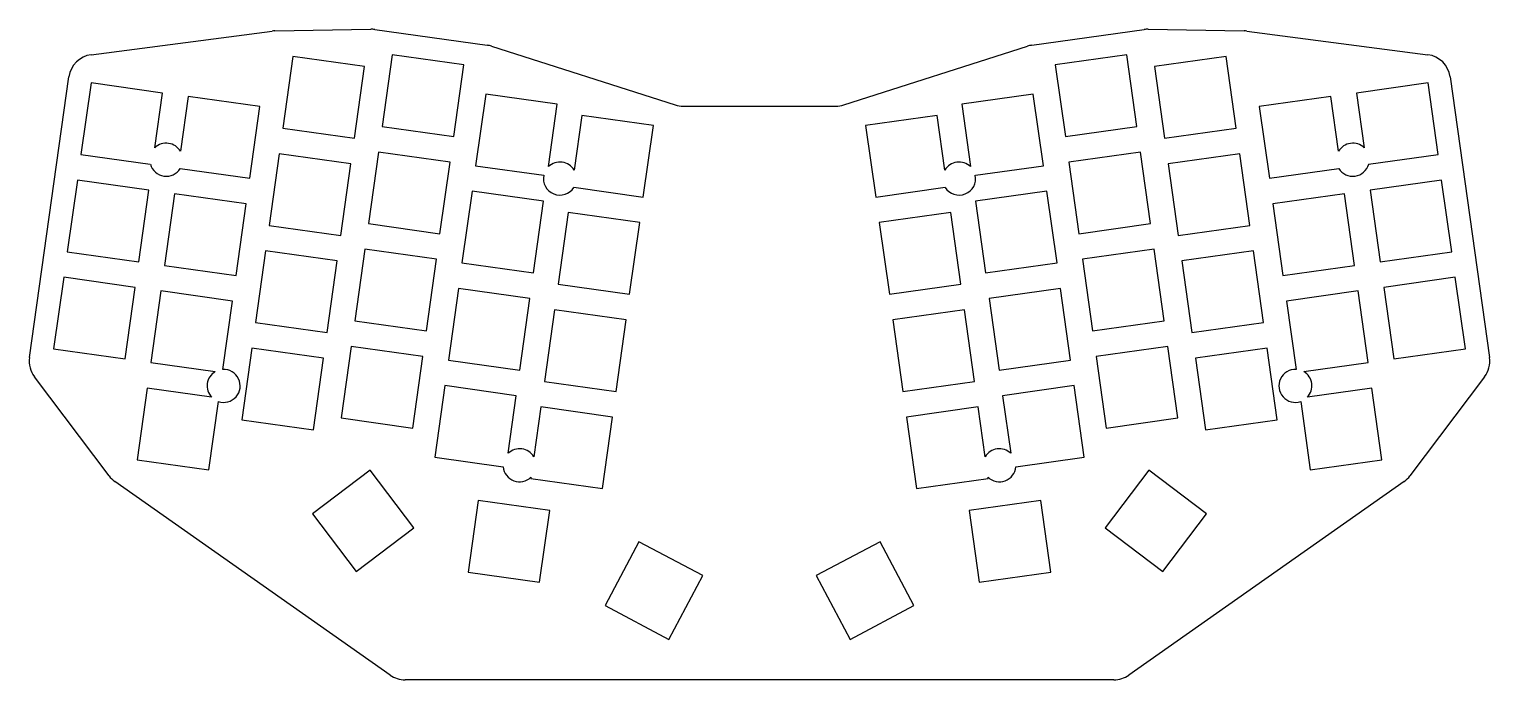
# Model space of a CAD drawing. Header units: millimetres. Extents: x 71 to 354, y -194 to -68.
import ezdxf

# ---------------------------------------------------------------- set-up
doc = ezdxf.new("R2010")
doc.units = ezdxf.units.MM

msp = doc.modelspace()

# ---------------------------------------------------------------- linework, layer by layer
for p, q in [((82.94, -72.84), (117.98, -68.26)), ((118.54, -68.22), (137.1, -67.9)), ((137.88, -67.95), (159.65, -71.01)), ((265.11, -71.01), (286.88, -67.95)), ((287.66, -67.9), (306.22, -68.22)), ((306.78, -68.26), (341.82, -72.84)), ((122, -73.19), (120.05, -87.06)), ((135.86, -75.14), (122, -73.19)), ((141.23, -72.87), (139.29, -86.73)), ((155.1, -74.81), (141.23, -72.87)), ((160.47, -71.2), (196.05, -82.56)), ((228.71, -82.56), (264.29, -71.2)), ((283.52, -72.87), (269.66, -74.81)), ((285.47, -86.73), (283.52, -72.87)), ((302.76, -73.19), (288.89, -75.14)), ((304.7, -87.06), (302.76, -73.19)), ((133.92, -89), (135.86, -75.14)), ((153.15, -88.68), (155.1, -74.81)), ((269.66, -74.81), (271.61, -88.68)), ((288.89, -75.14), (290.84, -89)), ((70.99, -131.49), (78.64, -77.1)), ((82.91, -78.3), (80.96, -92.16)), ((96.77, -80.25), (82.91, -78.3)), ((341.85, -78.3), (327.98, -80.25)), ((343.8, -92.16), (341.85, -78.3)), ((346.12, -77.1), (353.77, -131.49)), ((95.28, -90.85), (96.77, -80.25)), ((101.72, -80.95), (100.24, -91.54)), ((115.59, -82.89), (101.72, -80.95)), ((159.35, -80.46), (157.4, -94.32)), ((173.22, -82.41), (159.35, -80.46)), ((265.4, -80.46), (251.54, -82.41)), ((267.35, -94.32), (265.4, -80.46)), ((323.03, -80.95), (309.17, -82.89)), ((324.52, -91.54), (323.03, -80.95)), ((327.98, -80.25), (329.47, -90.85)), ((113.64, -96.76), (115.59, -82.89)), ((171.52, -94.49), (173.22, -82.41)), ((177.96, -84.59), (176.47, -95.19)), ((191.82, -86.54), (177.96, -84.59)), ((197.57, -82.79), (227.19, -82.79)), ((246.8, -84.59), (232.93, -86.54)), ((248.29, -95.19), (246.8, -84.59)), ((251.54, -82.41), (253.24, -94.49)), ((309.17, -82.89), (311.12, -96.76)), ((120.05, -87.06), (133.92, -89)), ((139.29, -86.73), (153.15, -88.68)), ((189.87, -100.4), (191.82, -86.54)), ((232.93, -86.54), (234.88, -100.4)), ((271.61, -88.68), (285.47, -86.73)), ((290.84, -89), (304.7, -87.06)), ((80.96, -92.16), (94.4, -94.05)), ((119.36, -92.01), (117.41, -105.87)), ((133.22, -93.96), (119.36, -92.01)), ((138.59, -91.68), (136.64, -105.54)), ((152.45, -93.63), (138.59, -91.68)), ((286.17, -91.68), (272.3, -93.63)), ((288.12, -105.54), (286.17, -91.68)), ((305.4, -92.01), (291.54, -93.96)), ((307.35, -105.87), (305.4, -92.01)), ((330.35, -94.05), (343.8, -92.16)), ((100.2, -94.87), (113.64, -96.76)), ((131.27, -107.82), (133.22, -93.96)), ((150.5, -107.49), (152.45, -93.63)), ((157.4, -94.32), (170.58, -96.18)), ((254.18, -96.18), (267.35, -94.32)), ((272.3, -93.63), (274.25, -107.49)), ((291.54, -93.96), (293.48, -107.82)), ((311.12, -96.76), (324.56, -94.87)), ((80.27, -97.12), (78.32, -110.98)), ((94.13, -99.06), (80.27, -97.12)), ((176.43, -98.51), (189.87, -100.4)), ((234.88, -100.4), (248.33, -98.51)), ((344.49, -97.12), (330.63, -99.06)), ((346.44, -110.98), (344.49, -97.12)), ((92.18, -112.93), (94.13, -99.06)), ((99.08, -99.76), (97.13, -113.62)), ((112.94, -101.71), (99.08, -99.76)), ((111, -115.57), (112.94, -101.71)), ((156.71, -99.28), (154.76, -113.14)), ((170.57, -101.22), (156.71, -99.28)), ((168.62, -115.09), (170.57, -101.22)), ((268.05, -99.28), (254.18, -101.22)), ((254.18, -101.22), (256.13, -115.09)), ((270, -113.14), (268.05, -99.28)), ((325.68, -99.76), (311.81, -101.71)), ((311.81, -101.71), (313.76, -115.57)), ((327.62, -113.62), (325.68, -99.76)), ((330.63, -99.06), (332.58, -112.93)), ((175.31, -103.41), (173.37, -117.27)), ((189.18, -105.35), (175.31, -103.41)), ((249.44, -103.41), (235.58, -105.35)), ((251.39, -117.27), (249.44, -103.41)), ((117.41, -105.87), (131.27, -107.82)), ((136.64, -105.54), (150.5, -107.49)), ((187.23, -119.22), (189.18, -105.35)), ((235.58, -105.35), (237.53, -119.22)), ((274.25, -107.49), (288.12, -105.54)), ((293.48, -107.82), (307.35, -105.87)), ((78.32, -110.98), (92.18, -112.93)), ((116.71, -110.82), (114.76, -124.69)), ((130.58, -112.77), (116.71, -110.82)), ((128.63, -126.63), (130.58, -112.77)), ((135.95, -110.5), (134, -124.36)), ((149.81, -112.44), (135.95, -110.5)), ((147.86, -126.31), (149.81, -112.44)), ((154.76, -113.14), (168.62, -115.09)), ((256.13, -115.09), (270, -113.14)), ((288.81, -110.5), (274.95, -112.44)), ((274.95, -112.44), (276.9, -126.31)), ((290.76, -124.36), (288.81, -110.5)), ((308.04, -110.82), (294.18, -112.77)), ((294.18, -112.77), (296.13, -126.63)), ((309.99, -124.69), (308.04, -110.82)), ((332.58, -112.93), (346.44, -110.98)), ((77.62, -115.93), (75.67, -129.79)), ((91.48, -117.88), (77.62, -115.93)), ((97.13, -113.62), (111, -115.57)), ((313.76, -115.57), (327.62, -113.62)), ((347.14, -115.93), (333.27, -117.88)), ((349.08, -129.79), (347.14, -115.93)), ((89.54, -131.74), (91.48, -117.88)), ((96.44, -118.58), (94.49, -132.44)), ((110.3, -120.52), (96.44, -118.58)), ((154.06, -118.09), (152.12, -131.95)), ((167.93, -120.04), (154.06, -118.09)), ((173.37, -117.27), (187.23, -119.22)), ((237.53, -119.22), (251.39, -117.27)), ((270.69, -118.09), (256.83, -120.04)), ((272.64, -131.95), (270.69, -118.09)), ((328.32, -118.58), (314.46, -120.52)), ((330.27, -132.44), (328.32, -118.58)), ((333.27, -117.88), (335.22, -131.74)), ((108.44, -133.75), (110.3, -120.52)), ((165.98, -133.9), (167.93, -120.04)), ((256.83, -120.04), (258.78, -133.9)), ((314.46, -120.52), (316.32, -133.75)), ((134, -124.36), (147.86, -126.31)), ((172.67, -122.22), (170.72, -136.08)), ((186.53, -124.17), (172.67, -122.22)), ((184.59, -138.03), (186.53, -124.17)), ((252.09, -122.22), (238.22, -124.17)), ((238.22, -124.17), (240.17, -138.03)), ((254.03, -136.08), (252.09, -122.22)), ((276.9, -126.31), (290.76, -124.36)), ((114.76, -124.69), (128.63, -126.63)), ((296.13, -126.63), (309.99, -124.69)), ((75.67, -129.79), (89.54, -131.74)), ((114.07, -129.64), (112.12, -143.5)), ((127.93, -131.59), (114.07, -129.64)), ((133.3, -129.31), (131.35, -143.17)), ((147.16, -131.26), (133.3, -129.31)), ((291.46, -129.31), (277.59, -131.26)), ((293.4, -143.17), (291.46, -129.31)), ((310.69, -129.64), (296.82, -131.59)), ((312.64, -143.5), (310.69, -129.64)), ((335.22, -131.74), (349.08, -129.79)), ((94.49, -132.44), (106.97, -134.19)), ((125.98, -145.45), (127.93, -131.59)), ((145.22, -145.12), (147.16, -131.26)), ((152.12, -131.95), (165.98, -133.9)), ((258.78, -133.9), (272.64, -131.95)), ((277.59, -131.26), (279.54, -145.12)), ((296.82, -131.59), (298.77, -145.45)), ((317.79, -134.19), (330.27, -132.44)), ((86.4, -154.37), (71.95, -135.19)), ((352.81, -135.19), (338.36, -154.37)), ((93.79, -137.39), (91.84, -151.25)), ((106.27, -139.14), (93.79, -137.39)), ((151.42, -136.91), (149.47, -150.77)), ((165.28, -138.85), (151.42, -136.91)), ((170.72, -136.08), (184.59, -138.03)), ((240.17, -138.03), (254.03, -136.08)), ((273.34, -136.91), (259.47, -138.85)), ((275.28, -150.77), (273.34, -136.91)), ((330.96, -137.39), (318.48, -139.14)), ((332.91, -151.25), (330.96, -137.39)), ((105.71, -153.2), (107.57, -139.98)), ((163.72, -150), (165.28, -138.85)), ((170.03, -141.04), (168.67, -150.69)), ((183.89, -142.98), (170.03, -141.04)), ((254.73, -141.04), (240.87, -142.98)), ((256.09, -150.69), (254.73, -141.04)), ((259.47, -138.85), (261.04, -150)), ((317.19, -139.98), (319.05, -153.2)), ((112.12, -143.5), (125.98, -145.45)), ((131.35, -143.17), (145.22, -145.12)), ((181.94, -156.85), (183.89, -142.98)), ((240.87, -142.98), (242.81, -156.85)), ((279.54, -145.12), (293.4, -143.17)), ((298.77, -145.45), (312.64, -143.5)), ((91.84, -151.25), (105.71, -153.2)), ((149.47, -150.77), (162.73, -152.63)), ((262.03, -152.63), (275.28, -150.77)), ((319.05, -153.2), (332.91, -151.25)), ((140.86, -192.94), (87.52, -155.45)), ((137, -153.28), (125.82, -161.71)), ((145.43, -164.46), (137, -153.28)), ((168.11, -154.65), (168.08, -154.9)), ((168.08, -154.9), (181.94, -156.85)), ((242.81, -156.85), (256.68, -154.9)), ((256.68, -154.9), (256.64, -154.65)), ((287.76, -153.28), (279.33, -164.46)), ((337.24, -155.45), (283.9, -192.94)), ((298.94, -161.71), (287.76, -153.28)), ((157.89, -159.15), (155.94, -173.01)), ((171.75, -161.1), (157.89, -159.15)), ((169.8, -174.96), (171.75, -161.1)), ((266.87, -159.15), (253.01, -161.1)), ((253.01, -161.1), (254.95, -174.96)), ((268.82, -173.01), (266.87, -159.15)), ((125.82, -161.71), (134.24, -172.89)), ((290.51, -172.89), (298.94, -161.71)), ((134.24, -172.89), (145.43, -164.46)), ((279.33, -164.46), (290.51, -172.89)), ((189.04, -167.12), (182.47, -179.48)), ((201.4, -173.69), (189.04, -167.12)), ((235.72, -167.12), (223.35, -173.69)), ((242.29, -179.48), (235.72, -167.12)), ((155.94, -173.01), (169.8, -174.96)), ((194.83, -186.05), (201.4, -173.69)), ((223.35, -173.69), (229.93, -186.05)), ((254.95, -174.96), (268.82, -173.01)), ((182.47, -179.48), (194.83, -186.05)), ((229.93, -186.05), (242.29, -179.48)), ((281.02, -193.85), (143.73, -193.85))]:
    msp.add_line(p, q)
for centre, radius, start, end in [((118.62, -73.22), 5, 90.9726, 97.4463), ((137.18, -72.9), 5, 82, 90.9726), ((287.58, -72.9), 5, 89.0274, 98), ((306.13, -73.22), 5, 82.5537, 89.0274), ((83.59, -77.8), 5, 97.4463, 172), ((158.95, -75.96), 5, 72.2933, 82), ((265.81, -75.96), 5, 98, 107.7067), ((341.17, -77.8), 5, 8, 82.5537), ((197.57, -77.79), 5, 252.2933, 270), ((227.19, -77.79), 5, 270, 287.7067), ((97.48, -93.17), 3.2, 390.6248, 493.3752), ((327.28, -93.17), 3.2, 406.6248, 509.3752), ((97.48, -93.17), 3.2, 195.9695, 328.0305), ((173.72, -96.82), 3.2, 168.4167, 328.0305), ((173.72, -96.82), 3.2, 390.6248, 493.3752), ((251.04, -96.82), 3.2, 46.6248, 149.3752), ((251.04, -96.82), 3.2, 211.9695, 371.5833), ((327.28, -93.17), 3.2, 571.9695, 704.0305), ((75.94, -132.18), 5, 172, 217), ((348.81, -132.18), 5, 323, 8), ((108.6, -136.95), 3.2, 480.6248, 583.3752), ((108.6, -136.95), 3.2, 251.1931, 452.8069), ((316.16, -136.95), 3.2, 447.1931, 648.8069), ((316.16, -136.95), 3.2, 316.6248, 419.3752), ((165.92, -152.32), 3.2, 390.6248, 493.3752), ((258.84, -152.32), 3.2, 406.6248, 509.3752), ((165.92, -152.32), 3.2, 185.5548, 313.3752), ((258.84, -152.32), 3.2, 586.6248, 714.4452), ((90.39, -151.36), 5, 217, 234.8979), ((334.36, -151.36), 5, 305.1021, 323), ((143.73, -188.85), 5, 234.8979, 270), ((281.02, -188.85), 5, 270, 305.1021)]:
    msp.add_arc(centre, radius, start, end)

doc.saveas('drawing.dxf')
